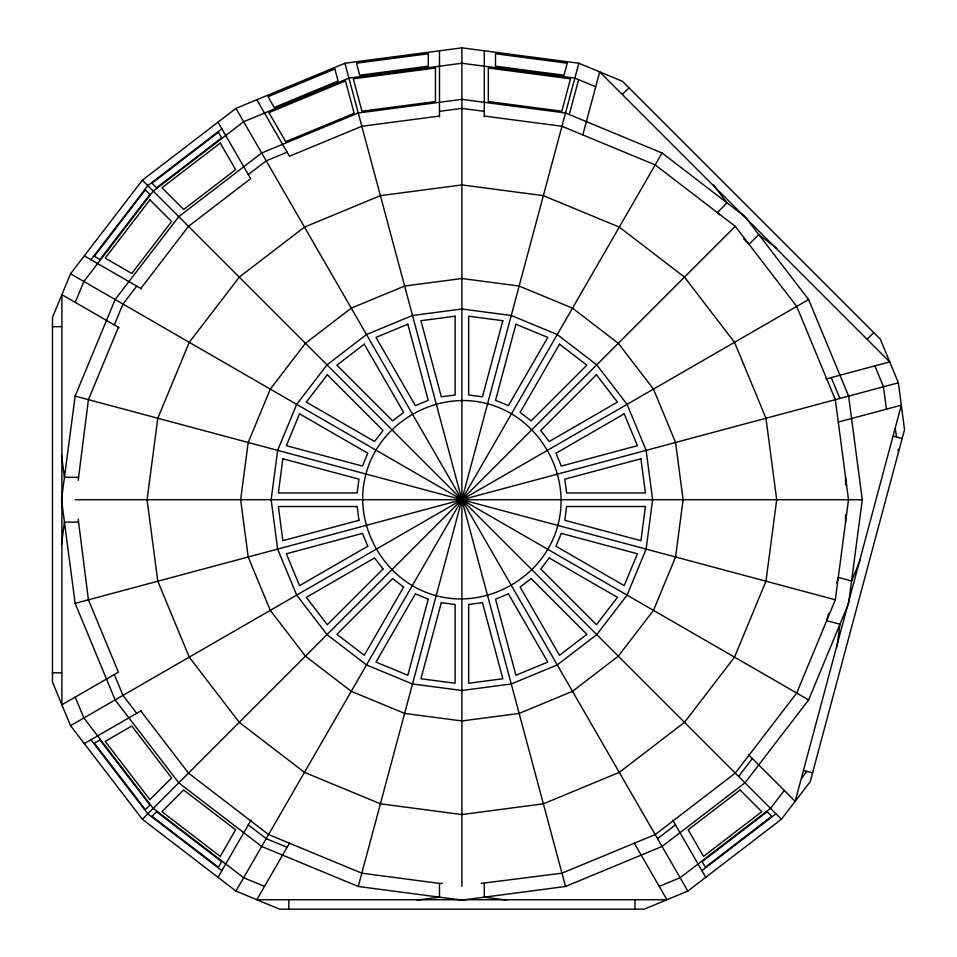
<?xml version="1.0" encoding="UTF-8"?>
<svg xmlns="http://www.w3.org/2000/svg" width="957" height="957" viewBox="0 0 957 957"><rect width="100%" height="100%" fill="white"/><g stroke="black" fill="none" stroke-linecap="round" stroke-linejoin="round"><path stroke-width="1.44" d="M78.211 519.149L88.427 599.8L118.405 672.173L61.894 704.795L61.894 294.66L119.087 327.689M75.148 396.102L61.499 499.733L75.148 603.365L115.139 699.926L178.768 782.838L261.692 846.466L358.253 886.469L461.884 900.118L565.515 886.469L662.077 846.466L744.989 782.838L808.617 699.926L848.62 603.365L862.269 499.733L848.62 396.102L808.617 299.541L744.989 216.617L662.077 152.988L565.515 112.998L461.884 99.349L358.253 112.998L261.692 152.988L178.768 216.617L115.139 299.541L75.148 396.102L835.329 599.8L796.714 693.047L735.263 773.112L655.198 834.564L561.95 873.179L481.299 883.407M61.499 544.521L64.454 522.139L78.211 522.139M78.211 480.318L88.427 399.667L118.405 327.294M835.329 599.8L848.512 499.733L835.329 399.667L796.714 306.419L735.263 226.342L655.198 164.903L561.95 126.276L484.29 116.06M837.028 646.621L839.971 624.227L826.692 620.674L828.618 613.461M748.47 754.642L795.171 801.332L901.315 405.182L838.284 422.073M358.253 886.469L578.841 63.246L622.481 81.321L880.296 339.137L898.372 382.776L904.532 429.609L810.172 781.785L781.414 819.264L687.82 891.075L644.193 909.15L279.576 909.15L235.936 891.075L142.354 819.264L70.543 725.669L52.468 682.042L52.468 317.425L70.543 273.786L142.354 180.203L235.936 108.392L344.927 63.246L461.884 47.85L578.841 63.246M569.606 113.321L578.279 80.914M582.825 134.925L599.716 71.895L889.723 361.902L825.927 378.996M836.741 583.172L838.284 577.394L851.574 580.959L860.211 560.096M75.232 302.364L83.881 281.49L153.24 191.089L243.64 121.73L348.91 78.115L461.884 63.246L574.858 78.115L595.733 86.764M114.326 324.937L122.975 304.063L136.731 286.131M218.017 877.318L251.033 820.125M235.936 891.075L662.077 152.988M289.445 843.201L256.811 899.724L666.945 899.724L634.324 843.201M90.963 259.718L147.797 185.646L221.868 128.812M140.811 288.5L188.493 226.342L250.65 178.66L218.017 122.149M738.601 776.45L752.358 758.53M784.285 790.446L770.529 808.378L680.128 877.736L659.253 886.385M801.691 778.113L806.883 771.354M622.612 94.241L629 87.853M142.354 819.264L735.263 226.342M867.377 339.005L873.765 332.605M248.282 174.581L266.213 160.824L287.088 152.175M657.555 838.643L675.475 824.886M701.9 870.655L775.971 813.821M70.543 725.669L808.617 299.541M84.3 743.601L141.492 710.572M75.148 603.365L898.372 382.776M439.478 111.335L461.884 108.392L484.29 111.335M439.478 116.06L361.818 126.276L289.445 156.254L256.811 99.743M417.085 900.118L439.478 897.164L439.478 883.407L361.818 873.179L268.57 834.564L188.493 773.112L140.811 710.967M52.468 326.66L61.499 326.66M78.211 477.328L64.454 477.328L61.499 454.934M75.256 499.733L862.269 499.733M52.468 672.807L61.499 672.807M439.478 883.407L442.469 883.407M506.672 900.118L484.29 897.164L484.29 883.407M893.419 436.189L902.14 438.521M803.832 770.529L812.553 772.873M287.088 847.292L266.213 838.643L248.282 824.886M264.515 886.385L243.64 877.736L153.24 808.378L83.881 717.977L75.232 697.103M84.3 255.866L141.492 288.882M70.543 273.786L808.617 699.926M776.665 248.294L758.745 234.549L749.02 244.274L743.745 238.987M221.868 870.655L147.797 813.821L90.963 739.749M719.461 214.703L717.343 212.598L727.069 202.872L713.324 184.952M142.354 180.203L781.414 819.264M136.731 713.324L122.975 695.404L114.326 674.529M672.723 820.125L705.752 877.318M235.936 108.392L687.82 891.075M874.854 365.885L883.49 386.76L886.445 409.165M831.25 377.572L839.887 398.447M344.927 63.246L565.515 886.469M895.357 428.557L896.47 437.002M898.085 449.264L898.479 452.218M845.557 477.328L845.557 484.804M845.557 514.663L845.557 522.139M634.958 900.118L634.958 909.15M484.29 50.805L484.29 116.838M461.884 47.85L461.884 886.361M439.478 50.805L439.478 116.838M288.811 900.118L288.811 909.15M157.797 418.257L147.067 499.733L157.797 581.21L189.247 657.136L239.274 722.344L304.482 772.371L380.408 803.82L461.884 814.551L543.361 803.82L619.287 772.371L684.494 722.344L734.521 657.136L765.971 581.21L776.701 499.733L765.971 418.257L734.521 342.331L684.494 277.123L619.287 227.096L543.361 195.647L461.884 184.916L380.408 195.647L304.482 227.096L239.274 277.123L189.247 342.331L157.797 418.257M248.198 442.481L240.662 499.733L248.198 556.986L270.293 610.351L305.45 656.167L351.267 691.325L404.632 713.42L461.884 720.956L519.137 713.42L572.501 691.325L618.318 656.167L653.475 610.351L675.57 556.986L683.107 499.733L675.57 442.481L653.475 389.116L618.318 343.3L572.501 308.142L519.137 286.047L461.884 278.511L404.632 286.047L351.267 308.142L305.45 343.3L270.293 389.116L248.198 442.481M277.638 450.364L271.142 499.733L277.638 549.103L296.694 595.11L327.007 634.611L366.507 664.924L412.515 683.98L461.884 690.476L511.253 683.98L557.261 664.924L596.761 634.611L627.074 595.11L646.131 549.103L652.626 499.733L646.131 450.364L627.074 404.356L596.761 364.856L557.261 334.543L511.253 315.487L461.884 308.991L412.515 315.487L366.507 334.543L327.007 364.856L296.694 404.356L277.638 450.364M282.853 458.774L278.355 492.963L357.14 492.963L358.959 479.158L282.853 458.774M365.957 474.026C351.877 525.285 384.75 582.227 436.177 595.661C487.436 609.741 544.377 576.868 557.811 525.441C571.891 474.182 539.018 417.24 487.592 403.806C436.332 389.726 379.391 422.599 365.957 474.026M566.628 506.504L564.809 520.309L640.915 540.693L645.413 506.504L566.628 506.504M567.25 63.198L564.032 75.22L495.487 66.2L495.487 53.748L567.25 63.198M428.234 599.154L407.838 675.259L375.981 662.065L415.374 593.83L428.234 599.154M502.844 320.703L482.46 396.808L468.655 394.99L468.655 316.205L502.844 320.703M570.492 78.821L561.807 111.227L488.321 101.55L488.321 68.007L570.492 78.821M441.309 602.659L420.924 678.764L455.113 683.262L455.113 604.477L441.309 602.659M515.919 324.208L495.535 400.313L508.394 405.636L547.787 337.402L515.919 324.208M299.553 413.831L286.358 445.687L362.464 466.083L367.787 453.223L299.553 413.831M561.304 533.384L555.981 546.244L624.215 585.636L637.41 553.768L561.304 533.384M235.601 829.827L220.254 856.419L161.972 811.692L183.684 789.992L235.601 829.827M221.641 861.635L218.411 867.233L151.996 816.273L156.565 811.703L221.641 861.635M403.651 587.06L364.258 655.294L336.888 634.3L392.597 578.59L403.651 587.06M559.51 344.173L520.118 412.407L531.159 420.877L586.868 365.167L559.51 344.173M145.344 189.845L94.384 256.261L99.983 259.491L149.914 194.415L145.344 189.845M149.926 199.822L105.198 258.103L131.791 273.451L171.626 221.534L149.926 199.822M327.318 374.737L306.324 402.107L374.558 441.5L383.027 430.447L327.318 374.737M549.21 557.967L540.741 569.008L596.45 624.718L617.444 597.359L549.21 557.967M171.626 777.933L149.926 799.645L105.198 741.364L131.791 726.016L171.626 777.933M383.027 569.008L327.318 624.718L306.324 597.359L374.558 557.967L383.027 569.008M149.914 805.052L145.344 809.61L94.384 743.206L99.983 739.976L149.914 805.052M596.45 374.737L540.741 430.447L549.21 441.5L617.444 402.107L596.45 374.737M218.411 132.233L151.996 183.194L156.565 187.763L221.641 137.832L218.411 132.233M220.254 143.048L161.972 187.775L183.684 209.475L235.601 169.64L220.254 143.048M364.258 344.173L336.888 365.167L392.597 420.877L403.651 412.407L364.258 344.173M531.159 578.59L520.118 587.06L559.51 655.294L586.868 634.3L531.159 578.59M740.084 789.992L688.167 829.827L703.515 856.419L761.796 811.692L740.084 789.992M767.203 811.703L702.127 861.635L705.357 867.233L771.761 816.273L767.203 811.703M367.787 546.244L299.553 585.636L286.358 553.768L362.464 533.384L367.787 546.244M624.215 413.831L555.981 453.223L561.304 466.083L637.41 445.687L624.215 413.831M334.866 69L267.996 96.693L274.216 107.483L338.096 81.022L334.866 69M345.489 80.914L268.917 112.627L285.688 141.684L354.162 113.321L345.489 80.914M407.838 324.208L375.981 337.402L415.374 405.636L428.234 400.313L407.838 324.208M508.394 593.83L495.535 599.154L515.919 675.259L547.787 662.065L508.394 593.83M358.959 520.309L282.853 540.693L278.355 506.504L357.14 506.504L358.959 520.309M640.915 458.774L564.809 479.158L566.628 492.963L645.413 492.963L640.915 458.774M428.281 53.748L356.506 63.198L359.736 75.22L428.281 66.2L428.281 53.748M435.447 68.007L353.277 78.821L361.961 111.227L435.447 101.55L435.447 68.007M455.113 316.205L420.924 320.703L441.309 396.808L455.113 394.99L455.113 316.205M482.46 602.659L468.655 604.477L468.655 683.262L502.844 678.764L482.46 602.659"/></g></svg>
